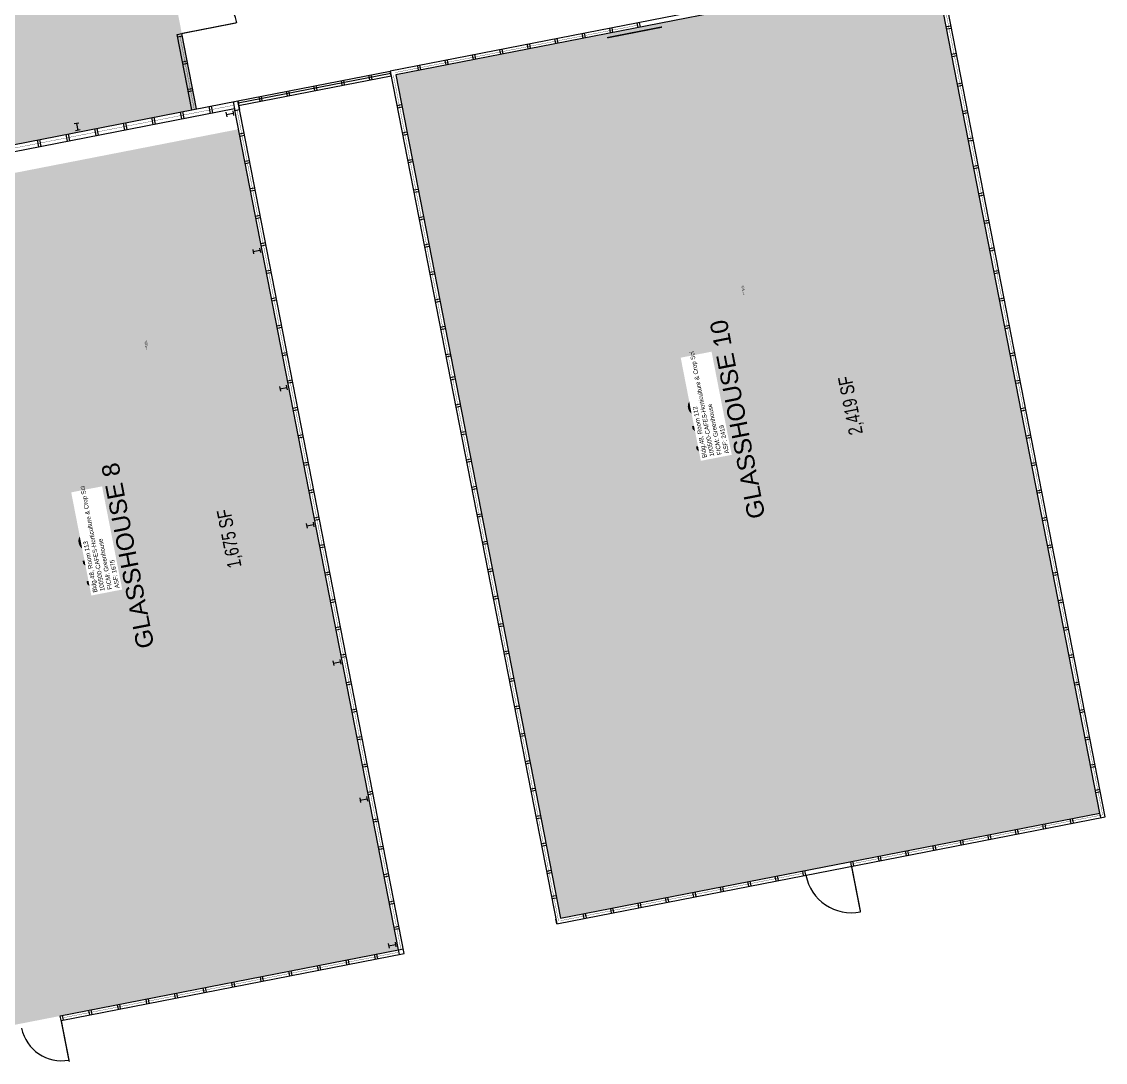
# Model space of a CAD drawing. Header units: inches. Extents: x 69204132 to 69207145, y 27711101 to 27713823.
# Drawn here: x 69206214 to 69207145, y 27711935 to 27712828 of the extents above; entities that cross this region are included whole.
import ezdxf
from ezdxf.enums import TextEntityAlignment as Align

# ---------------------------------------------------------------- set-up
doc = ezdxf.new("R2010")
doc.units = ezdxf.units.IN
doc.header["$LTSCALE"] = 50
doc.header["$MEASUREMENT"] = 0
for name, color, linetype in [('A-COLS', 5, 'CONTINUOUS'), ('A-DOOR', 2, 'CONTINUOUS'), ('A-GLAZ', 1, 'CONTINUOUS'), ('A-IDEN-RNUM', 7, 'CONTINUOUS'), ('A-IDEN-SNUM', 4, 'CONTINUOUS'), ('A-IDEN-TEXT', 4, 'CONTINUOUS'), ('A-IDEN-VNUM', 4, 'CONTINUOUS'), ('A-WALL', 5, 'CONTINUOUS'), ('AREA-TEXT', 3, 'CONTINUOUS'), ('Rooms-Category-Color', 7, 'CONTINUOUS'), ('Rooms-College-Color', 7, 'CONTINUOUS'), ('Rooms-Department-Color', 7, 'CONTINUOUS'), ('Rooms-Division-Color', 7, 'CONTINUOUS'), ('Rooms-Information', 7, 'CONTINUOUS')]:
    doc.layers.add(name, color=color, linetype=linetype)
doc.styles.add('Annotative', font='arial.ttf')
doc.styles.add('CP_AREA', font='arial.ttf', dxfattribs={"height": 15})
doc.styles.add('CP_ROOMVNUMBER', font='arial.ttf', dxfattribs={"width": 0.85, "height": 0.075})
doc.styles.get("Standard").update_dxf_attribs({"font": 'arial.ttf'})

msp = doc.modelspace()

# ---------------------------------------------------------------- hatches: boundary and pattern name
at = {"layer": 'Rooms-Category-Color', "true_color": 0xadadad}
msp.add_hatch(color=253, dxfattribs=at).paths.add_polyline_path([(69206318.78, 27712986.36), (69205678.86, 27712861.45), (69205561.08, 27712838.47), (69204885.83, 27712706.66), (69204744.5, 27712679.08), (69204286.64, 27712589.71), (69204332.13, 27712356.62), (69204789.99, 27712445.98), (69204931.33, 27712473.57), (69205080.28, 27712502.65), (69205081.43, 27712496.76), (69205126.81, 27712505.61), (69205125.66, 27712511.5), (69205436.67, 27712572.21), (69205437.82, 27712566.32), (69205484.06, 27712575.35), (69205482.91, 27712581.23), (69205606.58, 27712605.37), (69205724.36, 27712628.36), (69206071.21, 27712696.06), (69206072.36, 27712690.18), (69206106.32, 27712696.8), (69206105.17, 27712702.69), (69206364.28, 27712753.27)])
at = {"layer": 'Rooms-Category-Color', "true_color": 0xfbafa2}
for points in [[(69206998.6, 27712873.01), (69206535.34, 27712782.58), (69206676.72, 27712058.24), (69207139.99, 27712148.67)], [(69206400.28, 27712735.84), (69206070.5, 27712671.47), (69206208.05, 27711966.76), (69206537.84, 27712031.13)]]:
    msp.add_hatch(color=21, dxfattribs=at).paths.add_polyline_path(points)
at = {"layer": 'Rooms-College-Color', "true_color": 0xadadad}
msp.add_hatch(color=253, dxfattribs=at).paths.add_polyline_path([(69206318.78, 27712986.36), (69205678.86, 27712861.45), (69205561.08, 27712838.47), (69204885.83, 27712706.66), (69204744.5, 27712679.08), (69204286.64, 27712589.71), (69204332.13, 27712356.62), (69204789.99, 27712445.98), (69204931.33, 27712473.57), (69205080.28, 27712502.65), (69205081.43, 27712496.76), (69205126.81, 27712505.61), (69205125.66, 27712511.5), (69205436.67, 27712572.21), (69205437.82, 27712566.32), (69205484.06, 27712575.35), (69205482.91, 27712581.23), (69205606.58, 27712605.37), (69205724.36, 27712628.36), (69206071.21, 27712696.06), (69206072.36, 27712690.18), (69206106.32, 27712696.8), (69206105.17, 27712702.69), (69206364.28, 27712753.27)])
at = {"layer": 'Rooms-College-Color', "true_color": 0xe3c5e1}
for points in [[(69206998.6, 27712873.01), (69206535.34, 27712782.58), (69206676.72, 27712058.24), (69207139.99, 27712148.67)], [(69206400.28, 27712735.84), (69206070.5, 27712671.47), (69206208.05, 27711966.76), (69206537.84, 27712031.13)]]:
    msp.add_hatch(color=254, dxfattribs=at).paths.add_polyline_path(points)
at = {"layer": 'Rooms-Department-Color', "true_color": 0xacacac}
msp.add_hatch(color=253, dxfattribs=at).paths.add_polyline_path([(69206318.78, 27712986.36), (69205678.86, 27712861.45), (69205561.08, 27712838.47), (69204885.83, 27712706.66), (69204744.5, 27712679.08), (69204286.64, 27712589.71), (69204332.13, 27712356.62), (69204789.99, 27712445.98), (69204931.33, 27712473.57), (69205080.28, 27712502.65), (69205081.43, 27712496.76), (69205126.81, 27712505.61), (69205125.66, 27712511.5), (69205436.67, 27712572.21), (69205437.82, 27712566.32), (69205484.06, 27712575.35), (69205482.91, 27712581.23), (69205606.58, 27712605.37), (69205724.36, 27712628.36), (69206071.21, 27712696.06), (69206072.36, 27712690.18), (69206106.32, 27712696.8), (69206105.17, 27712702.69), (69206364.28, 27712753.27)])
at = {"layer": 'Rooms-Department-Color', "true_color": 0xe3c5e1}
for points in [[(69206998.6, 27712873.01), (69206535.34, 27712782.58), (69206676.72, 27712058.24), (69207139.99, 27712148.67)], [(69206400.28, 27712735.84), (69206070.5, 27712671.47), (69206208.05, 27711966.76), (69206537.84, 27712031.13)]]:
    msp.add_hatch(color=254, dxfattribs=at).paths.add_polyline_path(points)
at = {"layer": 'Rooms-Division-Color', "true_color": 0xadadad}
msp.add_hatch(color=253, dxfattribs=at).paths.add_polyline_path([(69206318.78, 27712986.36), (69205678.86, 27712861.45), (69205561.08, 27712838.47), (69204885.83, 27712706.66), (69204744.5, 27712679.08), (69204286.64, 27712589.71), (69204332.13, 27712356.62), (69204789.99, 27712445.98), (69204931.33, 27712473.57), (69205080.28, 27712502.65), (69205081.43, 27712496.76), (69205126.81, 27712505.61), (69205125.66, 27712511.5), (69205436.67, 27712572.21), (69205437.82, 27712566.32), (69205484.06, 27712575.35), (69205482.91, 27712581.23), (69205606.58, 27712605.37), (69205724.36, 27712628.36), (69206071.21, 27712696.06), (69206072.36, 27712690.18), (69206106.32, 27712696.8), (69206105.17, 27712702.69), (69206364.28, 27712753.27)])
at = {"layer": 'Rooms-Division-Color', "true_color": 0xe3c5e1}
for points in [[(69206998.6, 27712873.01), (69206535.34, 27712782.58), (69206676.72, 27712058.24), (69207139.99, 27712148.67)], [(69206400.28, 27712735.84), (69206070.5, 27712671.47), (69206208.05, 27711966.76), (69206537.84, 27712031.13)]]:
    msp.add_hatch(color=254, dxfattribs=at).paths.add_polyline_path(points)

# ---------------------------------------------------------------- linework, layer by layer
at = {"layer": 'A-COLS'}
for p, q in [((69206389.51, 27712750.48), (69206390.27, 27712746.55)), ((69206389.89, 27712748.51), (69206395.78, 27712749.66)), ((69206395.39, 27712751.63), (69206396.16, 27712747.69)), ((69206263.25, 27712741.13), (69206259.31, 27712740.36)), ((69206264.4, 27712735.24), (69206260.46, 27712734.47)), ((69206261.28, 27712740.74), (69206262.43, 27712734.85)), ((69206412.49, 27712632.7), (69206413.26, 27712628.77)), ((69206418.38, 27712633.85), (69206419.15, 27712629.92)), ((69206412.88, 27712630.73), (69206418.77, 27712631.88)), ((69206435.48, 27712514.92), (69206436.25, 27712510.99)), ((69206435.87, 27712512.96), (69206441.76, 27712514.11)), ((69206441.37, 27712516.07), (69206442.14, 27712512.14)), ((69206458.47, 27712397.15), (69206459.24, 27712393.21)), ((69206458.86, 27712395.18), (69206464.74, 27712396.33)), ((69206464.36, 27712398.3), (69206465.13, 27712394.36)), ((69206481.46, 27712279.37), (69206482.23, 27712275.44)), ((69206487.35, 27712280.52), (69206488.12, 27712276.59)), ((69206481.84, 27712277.4), (69206487.73, 27712278.55)), ((69206504.45, 27712161.59), (69206505.22, 27712157.66)), ((69206504.83, 27712159.63), (69206510.72, 27712160.77)), ((69206510.34, 27712162.74), (69206511.11, 27712158.81)), ((69206534.72, 27712037.82), (69206535.49, 27712033.88)), ((69206528.83, 27712036.67), (69206529.6, 27712032.73)), ((69206529.22, 27712034.7), (69206535.11, 27712035.85))]:
    msp.add_line(p, q, dxfattribs=at)
at = {"layer": 'A-DOOR'}
for points, const_width in [([(69206351.64, 27712818.04), (69206398.75, 27712827.24)], 1), ([(69206716.87, 27712814.4), (69206763.98, 27712823.59)], 1.2), ([(69206248.08, 27711970.51), (69206254.98, 27711935.17)], 1.2)]:
    msp.add_lwpolyline(points, dxfattribs=dict(at, const_width=const_width))
at = {"layer": 'A-DOOR', "const_width": 1.2, "elevation": 0}
msp.add_lwpolyline([(69206926.78, 27712102.98), (69206934.45, 27712063.72)], dxfattribs=at)
at = {"layer": 'A-DOOR'}
for centre, radius, start, end in [((69206351.64, 27712818.04), 48, 11.0446, 101.0446), ((69206926.78, 27712102.98, 0), 40, 191.0446, 281.0446), ((69206248.08, 27711970.51), 34.6, 191.0446, 281.0446)]:
    msp.add_arc(centre, radius, start, end, dxfattribs=at)
at = {"layer": 'A-GLAZ'}
for p, q in [((69207001.76, 27712877.7), (69206530.65, 27712785.74)), ((69207144.67, 27712145.51), (69207001.76, 27712877.7)), ((69206998.6, 27712873.01), (69206535.34, 27712782.58)), ((69207139.99, 27712148.67), (69206998.6, 27712873.01)), ((69206360.35, 27712752.5), (69206347.71, 27712817.28)), ((69206364.28, 27712753.27), (69206351.64, 27712818.04)), ((69206399.61, 27712760.16), (69206530.65, 27712785.74)), ((69206531.03, 27712783.78, 0), (69206400, 27712758.2)), ((69206400.38, 27712756.24), (69206531.41, 27712781.82)), ((69206530.65, 27712785.74), (69206673.56, 27712053.55)), ((69206535.34, 27712782.58), (69206676.72, 27712058.24)), ((69206105.17, 27712702.69), (69206399.61, 27712760.16)), ((69206542.53, 27712027.98), (69206399.61, 27712760.16)), ((69206106.32, 27712696.8), (69206396.84, 27712753.51)), ((69206537.84, 27712031.13), (69206396.84, 27712753.51)), ((69206673.56, 27712053.55), (69207144.67, 27712145.51)), ((69206676.72, 27712058.24), (69207139.99, 27712148.67)), ((69206247.32, 27711974.43), (69206537.84, 27712031.13)), ((69206248.08, 27711970.51), (69206542.53, 27712027.98))]:
    msp.add_line(p, q, dxfattribs=at)
at = {"layer": 'A-GLAZ', "const_width": 0.24}
for points in [[(69207000.56, 27712873.39), (69207142.33, 27712147.09)], [(69206534.95, 27712784.55), (69206743.03, 27712825.16)], [(69206350.06, 27712815.7), (69206362.32, 27712752.88)], [(69206533.38, 27712782.2), (69206675.14, 27712055.9)], [(69206107.71, 27712700.13), (69206396.26, 27712756.45)], [(69206539.8, 27712031.52), (69206399.08, 27712752.43)], [(69206249.67, 27711972.85), (69206538.22, 27712029.17)]]:
    msp.add_lwpolyline(points, dxfattribs=at)
at = {"layer": 'A-GLAZ', "const_width": 0.24, "elevation": 0}
for points in [[(69206928.37, 27712105.32), (69207142.32, 27712147.09)], [(69206677.1, 27712056.28), (69206885.18, 27712096.89)]]:
    msp.add_lwpolyline(points, dxfattribs=at)
at = {"layer": 'A-WALL'}
for p, q in [((69206719.86, 27712818.6), (69206719.09, 27712822.52)), ((69206721.83, 27712818.98), (69206721.06, 27712822.91)), ((69206743.41, 27712823.2), (69206742.65, 27712827.12)), ((69206745.38, 27712823.58), (69206744.62, 27712827.5)), ((69207008.19, 27712823.94), (69207012.11, 27712824.71)), ((69207008.57, 27712821.97), (69207012.49, 27712822.74)), ((69206347.71, 27712817.28), (69206351.64, 27712818.04)), ((69206348.1, 27712815.31), (69206352.02, 27712816.08)), ((69206672.75, 27712809.41), (69206671.98, 27712813.33)), ((69206674.71, 27712809.79), (69206673.95, 27712813.71)), ((69206696.3, 27712814), (69206695.54, 27712817.92)), ((69206698.27, 27712814.39), (69206697.5, 27712818.31)), ((69206625.64, 27712800.21), (69206624.87, 27712804.13)), ((69206627.6, 27712800.59), (69206626.84, 27712804.52)), ((69206649.19, 27712804.81), (69206648.43, 27712808.73)), ((69206651.16, 27712805.19), (69206650.39, 27712809.11)), ((69207012.78, 27712800.38), (69207016.7, 27712801.15)), ((69206352.31, 27712793.72), (69206356.23, 27712794.49)), ((69206352.7, 27712791.76), (69206356.62, 27712792.52)), ((69206578.53, 27712791.01), (69206577.76, 27712794.94)), ((69206580.49, 27712791.4), (69206579.73, 27712795.32)), ((69206602.08, 27712795.61), (69206601.32, 27712799.53)), ((69206604.05, 27712796), (69206603.28, 27712799.92)), ((69207013.17, 27712798.42), (69207017.09, 27712799.18)), ((69206513.01, 27712778.23), (69206512.24, 27712782.15)), ((69206514.97, 27712778.61), (69206514.21, 27712782.53)), ((69206531.41, 27712781.82, 0), (69206530.65, 27712785.74, 0)), ((69206554.97, 27712786.42), (69206554.2, 27712790.34)), ((69206556.94, 27712786.8), (69206556.17, 27712790.72)), ((69206465.9, 27712769.03), (69206465.13, 27712772.95)), ((69206467.86, 27712769.41), (69206467.1, 27712773.34)), ((69206489.45, 27712773.63), (69206488.69, 27712777.55)), ((69206491.42, 27712774.01), (69206490.65, 27712777.93)), ((69207017.77, 27712774.86), (69207021.69, 27712775.63)), ((69207018.15, 27712772.9), (69207022.07, 27712773.66)), ((69206356.91, 27712770.17), (69206360.83, 27712770.93)), ((69206357.3, 27712768.2), (69206361.21, 27712768.97)), ((69206418.79, 27712759.83), (69206418.02, 27712763.76)), ((69206420.75, 27712760.22), (69206419.99, 27712764.14)), ((69206442.34, 27712764.43), (69206441.58, 27712768.35)), ((69206444.31, 27712764.82), (69206443.54, 27712768.74)), ((69206376.22, 27712749.49), (69206375.07, 27712755.37)), ((69206378.19, 27712749.87), (69206377.04, 27712755.76)), ((69206395.69, 27712759.4), (69206399.61, 27712760.16)), ((69206395.69, 27712759.4), (69206397.12, 27712752.05)), ((69206399.61, 27712760.16), (69206401.05, 27712752.81)), ((69206536.4, 27712756.31), (69206540.32, 27712757.07)), ((69206536.79, 27712754.34), (69206540.71, 27712755.1)), ((69206327.15, 27712739.91), (69206326, 27712745.8)), ((69206329.12, 27712740.29), (69206327.97, 27712746.18)), ((69206351.69, 27712744.7), (69206350.54, 27712750.59)), ((69206353.65, 27712745.08), (69206352.5, 27712750.97)), ((69206397.12, 27712752.05), (69206401.05, 27712752.81)), ((69207022.36, 27712751.31), (69207026.28, 27712752.07)), ((69207022.75, 27712749.34), (69207026.67, 27712750.1)), ((69206278.08, 27712730.33), (69206276.93, 27712736.22)), ((69206280.04, 27712730.71), (69206278.89, 27712736.6)), ((69206302.61, 27712735.12), (69206301.46, 27712741.01)), ((69206304.58, 27712735.5), (69206303.43, 27712741.39)), ((69206229, 27712720.75), (69206227.85, 27712726.64)), ((69206230.97, 27712721.13), (69206229.82, 27712727.02)), ((69206253.54, 27712725.54), (69206252.39, 27712731.43)), ((69206255.51, 27712725.92), (69206254.36, 27712731.81)), ((69206401.06, 27712731.92), (69206404.98, 27712732.68)), ((69206401.45, 27712729.95), (69206405.36, 27712730.72)), ((69206541, 27712732.75), (69206544.92, 27712733.52)), ((69206541.38, 27712730.78), (69206545.3, 27712731.55)), ((69207026.96, 27712727.75), (69207030.88, 27712728.52)), ((69207027.35, 27712725.78), (69207031.27, 27712726.55)), ((69206405.66, 27712708.36), (69206409.58, 27712709.13)), ((69206406.04, 27712706.4), (69206409.96, 27712707.16)), ((69206545.6, 27712709.19), (69206549.52, 27712709.96)), ((69206545.98, 27712707.23), (69206549.9, 27712707.99)), ((69207031.56, 27712704.2), (69207035.48, 27712704.96)), ((69207031.94, 27712702.23), (69207035.86, 27712702.99)), ((69206410.26, 27712684.81), (69206414.18, 27712685.57)), ((69206410.64, 27712682.84), (69206414.56, 27712683.61)), ((69206550.58, 27712683.67), (69206554.5, 27712684.44)), ((69206550.96, 27712681.71), (69206554.88, 27712682.47)), ((69207036.16, 27712680.64), (69207040.08, 27712681.41)), ((69207036.54, 27712678.67), (69207040.46, 27712679.44)), ((69206414.85, 27712661.25), (69206418.77, 27712662.02)), ((69206555.18, 27712660.12), (69206559.1, 27712660.88)), ((69206415.24, 27712659.29), (69206419.16, 27712660.05)), ((69206555.56, 27712658.15), (69206559.48, 27712658.92)), ((69207040.76, 27712657.08), (69207044.67, 27712657.85)), ((69207041.14, 27712655.12), (69207045.06, 27712655.88)), ((69206419.45, 27712637.7), (69206423.37, 27712638.46)), ((69206419.84, 27712635.73), (69206423.76, 27712636.49)), ((69206559.77, 27712636.56), (69206563.69, 27712637.33)), ((69206560.16, 27712634.59), (69206564.08, 27712635.36)), ((69207045.35, 27712633.53), (69207049.27, 27712634.29)), ((69207045.74, 27712631.56), (69207049.66, 27712632.33)), ((69206424.05, 27712614.14), (69206427.97, 27712614.91)), ((69207049.19, 27712613.9), (69207053.1, 27712614.66)), ((69206424.43, 27712612.17), (69206428.35, 27712612.94)), ((69206564.37, 27712613.01), (69206568.29, 27712613.77)), ((69206564.76, 27712611.04), (69206568.68, 27712611.8)), ((69207049.57, 27712611.93), (69207053.49, 27712612.69)), ((69206428.65, 27712590.59), (69206432.57, 27712591.35)), ((69206429.03, 27712588.62), (69206432.95, 27712589.38)), ((69206568.97, 27712589.45), (69206572.89, 27712590.22)), ((69206569.35, 27712587.48), (69206573.27, 27712588.25)), ((69207053.78, 27712590.34), (69207057.7, 27712591.11)), ((69207054.17, 27712588.37), (69207058.09, 27712589.14)), ((69206433.25, 27712567.03), (69206437.17, 27712567.8)), ((69207058.38, 27712566.78), (69207062.3, 27712567.55)), ((69206433.63, 27712565.06), (69206437.55, 27712565.83)), ((69206573.57, 27712565.9), (69206577.49, 27712566.66)), ((69206573.95, 27712563.93), (69206577.87, 27712564.69)), ((69207058.76, 27712564.82), (69207062.68, 27712565.58)), ((69206437.84, 27712543.47), (69206441.76, 27712544.24)), ((69206438.23, 27712541.51), (69206442.15, 27712542.27)), ((69206578.17, 27712542.34), (69206582.09, 27712543.1)), ((69206578.55, 27712540.37), (69206582.47, 27712541.14)), ((69207062.98, 27712543.23), (69207066.9, 27712543.99)), ((69207063.36, 27712541.26), (69207067.28, 27712542.03)), ((69206582, 27712522.71), (69206585.92, 27712523.47)), ((69206582.38, 27712520.74), (69206586.3, 27712521.5)), ((69206442.44, 27712519.92), (69206446.36, 27712520.68)), ((69206442.83, 27712517.95), (69206446.74, 27712518.72)), ((69207067.58, 27712519.67), (69207071.5, 27712520.44)), ((69207067.96, 27712517.71), (69207071.88, 27712518.47)), ((69206447.04, 27712496.36), (69206450.96, 27712497.13)), ((69206447.42, 27712494.4), (69206451.34, 27712495.16)), ((69206586.6, 27712499.15), (69206590.52, 27712499.92)), ((69206586.98, 27712497.18), (69206590.9, 27712497.95)), ((69207072.17, 27712496.12), (69207076.09, 27712496.88)), ((69207072.56, 27712494.15), (69207076.48, 27712494.92)), ((69206591.19, 27712475.6), (69206595.11, 27712476.36)), ((69206591.58, 27712473.63), (69206595.5, 27712474.39)), ((69206451.64, 27712472.81), (69206455.56, 27712473.57)), ((69206452.02, 27712470.84), (69206455.94, 27712471.61)), ((69207076.77, 27712472.56), (69207080.69, 27712473.33)), ((69207077.16, 27712470.6), (69207081.08, 27712471.36)), ((69206456.23, 27712449.25), (69206460.15, 27712450.02)), ((69206456.62, 27712447.29), (69206460.54, 27712448.05)), ((69206595.79, 27712452.04), (69206599.71, 27712452.8)), ((69206596.17, 27712450.07), (69206600.09, 27712450.84)), ((69207081.37, 27712449.01), (69207085.29, 27712449.77)), ((69207081.75, 27712447.04), (69207085.67, 27712447.81)), ((69206600.39, 27712428.48), (69206604.31, 27712429.25)), ((69206460.83, 27712425.7), (69206464.75, 27712426.46)), ((69206461.22, 27712423.73), (69206465.14, 27712424.5)), ((69206600.77, 27712426.52), (69206604.69, 27712427.28)), ((69207085.97, 27712425.45), (69207089.89, 27712426.22)), ((69207086.35, 27712423.49), (69207090.27, 27712424.25)), ((69206465.43, 27712402.14), (69206469.35, 27712402.91)), ((69206465.81, 27712400.17), (69206469.73, 27712400.94)), ((69206604.99, 27712404.93), (69206608.91, 27712405.69)), ((69206605.37, 27712402.96), (69206609.29, 27712403.73)), ((69207090.57, 27712401.9), (69207094.48, 27712402.66)), ((69207090.95, 27712399.93), (69207094.87, 27712400.69)), ((69206609.58, 27712381.37), (69206613.5, 27712382.14)), ((69206470.03, 27712378.59), (69206473.95, 27712379.35)), ((69206470.41, 27712376.62), (69206474.33, 27712377.38)), ((69206609.97, 27712379.41), (69206613.89, 27712380.17)), ((69207095.16, 27712378.34), (69207099.08, 27712379.11)), ((69207095.55, 27712376.37), (69207099.47, 27712377.14)), ((69206474.63, 27712355.03), (69206478.55, 27712355.8)), ((69206475.01, 27712353.06), (69206478.93, 27712353.83)), ((69206614.18, 27712357.82), (69206618.1, 27712358.58)), ((69206614.57, 27712355.85), (69206618.49, 27712356.62)), ((69207099.76, 27712354.79), (69207103.68, 27712355.55)), ((69207100.14, 27712352.82), (69207104.06, 27712353.58)), ((69206618.78, 27712334.26), (69206622.7, 27712335.03)), ((69206479.22, 27712331.48), (69206483.14, 27712332.24)), ((69206479.61, 27712329.51), (69206483.53, 27712330.27)), ((69206619.16, 27712332.3), (69206623.08, 27712333.06)), ((69207104.36, 27712331.23), (69207108.28, 27712332)), ((69207104.74, 27712329.26), (69207108.66, 27712330.03)), ((69206483.82, 27712307.92), (69206487.74, 27712308.69)), ((69206623.38, 27712310.71), (69206627.3, 27712311.47)), ((69206623.76, 27712308.74), (69206627.68, 27712309.51)), ((69207108.96, 27712307.67), (69207112.88, 27712308.44)), ((69206484.2, 27712305.95), (69206488.12, 27712306.72)), ((69207109.34, 27712305.71), (69207113.26, 27712306.47)), ((69206488.42, 27712284.36), (69206492.34, 27712285.13)), ((69206488.8, 27712282.4), (69206492.72, 27712283.16)), ((69206627.98, 27712287.15), (69206631.89, 27712287.92)), ((69206628.36, 27712285.18), (69206632.28, 27712285.95)), ((69207113.55, 27712284.12), (69207117.47, 27712284.88)), ((69207113.94, 27712282.15), (69207117.86, 27712282.92)), ((69206493.02, 27712260.81), (69206496.94, 27712261.57)), ((69206632.57, 27712263.6), (69206636.49, 27712264.36)), ((69206632.96, 27712261.63), (69206636.88, 27712262.39)), ((69207118.15, 27712260.56), (69207122.07, 27712261.33)), ((69206493.4, 27712258.84), (69206497.32, 27712259.61)), ((69207118.54, 27712258.6), (69207122.46, 27712259.36)), ((69206497.61, 27712237.25), (69206501.53, 27712238.02)), ((69206498, 27712235.29), (69206501.92, 27712236.05)), ((69206637.17, 27712240.04), (69206641.09, 27712240.81)), ((69206637.55, 27712238.07), (69206641.47, 27712238.84)), ((69207122.75, 27712237.01), (69207126.67, 27712237.77)), ((69207123.13, 27712235.04), (69207127.05, 27712235.81)), ((69206502.21, 27712213.7), (69206506.13, 27712214.46)), ((69206641.77, 27712216.48), (69206645.69, 27712217.25)), ((69206642.15, 27712214.52), (69206646.07, 27712215.28)), ((69207127.35, 27712213.45), (69207131.27, 27712214.22)), ((69206502.6, 27712211.73), (69206506.52, 27712212.5)), ((69207127.73, 27712211.49), (69207131.65, 27712212.25)), ((69206506.81, 27712190.14), (69206510.73, 27712190.91)), ((69206507.19, 27712188.18), (69206511.11, 27712188.94)), ((69206646.37, 27712192.93), (69206650.29, 27712193.69)), ((69206646.75, 27712190.96), (69206650.67, 27712191.73)), ((69207131.94, 27712189.9), (69207135.86, 27712190.66)), ((69207132.33, 27712187.93), (69207136.25, 27712188.7)), ((69206511.41, 27712166.59), (69206515.33, 27712167.35)), ((69206650.96, 27712169.37), (69206654.88, 27712170.14)), ((69206651.35, 27712167.41), (69206655.27, 27712168.17)), ((69207136.16, 27712168.3), (69207140.08, 27712169.07)), ((69206511.79, 27712164.62), (69206515.71, 27712165.39)), ((69207136.54, 27712166.34), (69207140.46, 27712167.1)), ((69206516.01, 27712143.03), (69206519.92, 27712143.8)), ((69206516.39, 27712141.06), (69206520.31, 27712141.83)), ((69206655.56, 27712145.82), (69206659.48, 27712146.58)), ((69206655.95, 27712143.85), (69206659.87, 27712144.62)), ((69207093.64, 27712135.55, 0), (69207092.87, 27712139.47, 0)), ((69207115.23, 27712139.76, 0), (69207114.46, 27712143.68, 0)), ((69207117.2, 27712140.15, 0), (69207116.43, 27712144.07, 0)), ((69207140.75, 27712144.74), (69207139.99, 27712148.67)), ((69207046.53, 27712126.35, 0), (69207045.76, 27712130.27, 0)), ((69207068.12, 27712130.57, 0), (69207067.35, 27712134.49, 0)), ((69207070.08, 27712130.95, 0), (69207069.32, 27712134.87, 0)), ((69207091.67, 27712135.16, 0), (69207090.91, 27712139.09, 0)), ((69206660.16, 27712122.26), (69206664.08, 27712123.03)), ((69206660.54, 27712120.3), (69206664.46, 27712121.06)), ((69206999.42, 27712117.16, 0), (69206998.65, 27712121.08, 0)), ((69207021.01, 27712121.37, 0), (69207020.24, 27712125.29, 0)), ((69207022.97, 27712121.75, 0), (69207022.21, 27712125.68, 0)), ((69207044.56, 27712125.97, 0), (69207043.8, 27712129.89, 0)), ((69206520.6, 27712119.48), (69206524.52, 27712120.24)), ((69206520.99, 27712117.51), (69206524.91, 27712118.27)), ((69206950.34, 27712107.58, 0), (69206949.57, 27712111.5, 0)), ((69206952.31, 27712107.96, 0), (69206951.54, 27712111.88, 0)), ((69206973.9, 27712112.18, 0), (69206973.13, 27712116.1, 0)), ((69206975.86, 27712112.56, 0), (69206975.1, 27712116.48, 0)), ((69206997.45, 27712116.77, 0), (69206996.69, 27712120.69, 0)), ((69206926.78, 27712102.98, 0), (69206926.02, 27712106.9, 0)), ((69206928.75, 27712103.36, 0), (69206927.99, 27712107.29, 0)), ((69206525.2, 27712095.92), (69206529.12, 27712096.69)), ((69206525.58, 27712093.95), (69206529.5, 27712094.72)), ((69206664.76, 27712098.71), (69206668.68, 27712099.47)), ((69206665.14, 27712096.74), (69206669.06, 27712097.51)), ((69206862.01, 27712090.34, 0), (69206861.24, 27712094.26, 0)), ((69206863.97, 27712090.72, 0), (69206863.21, 27712094.64, 0)), ((69206885.56, 27712094.93, 0), (69206884.8, 27712098.86, 0)), ((69206887.53, 27712095.32, 0), (69206886.76, 27712099.24, 0)), ((69206814.9, 27712081.14, 0), (69206814.13, 27712085.06, 0)), ((69206816.86, 27712081.52, 0), (69206816.1, 27712085.45, 0)), ((69206838.45, 27712085.74, 0), (69206837.69, 27712089.66, 0)), ((69206840.42, 27712086.12, 0), (69206839.65, 27712090.04, 0)), ((69206668.97, 27712077.12), (69206672.89, 27712077.88)), ((69206669.36, 27712075.15), (69206673.28, 27712075.91)), ((69206767.79, 27712071.94, 0), (69206767.02, 27712075.87, 0)), ((69206769.75, 27712072.33, 0), (69206768.99, 27712076.25, 0)), ((69206791.34, 27712076.54, 0), (69206790.58, 27712080.46, 0)), ((69206793.31, 27712076.93, 0), (69206792.54, 27712080.85, 0)), ((69206529.8, 27712072.37), (69206533.72, 27712073.13)), ((69206530.18, 27712070.4), (69206534.1, 27712071.16)), ((69206720.67, 27712062.75, 0), (69206719.91, 27712066.67, 0)), ((69206722.64, 27712063.13, 0), (69206721.88, 27712067.06, 0)), ((69206744.23, 27712067.35, 0), (69206743.46, 27712071.27, 0)), ((69206746.2, 27712067.73, 0), (69206745.43, 27712071.65, 0)), ((69206673.56, 27712053.55), (69206672.8, 27712057.48)), ((69206697.12, 27712058.15, 0), (69206696.35, 27712062.07, 0)), ((69206699.09, 27712058.54, 0), (69206698.32, 27712062.46, 0)), ((69206534.01, 27712050.77), (69206537.93, 27712051.54)), ((69206534.4, 27712048.81), (69206538.32, 27712049.57)), ((69206537.84, 27712031.13), (69206541.76, 27712031.9)), ((69206538.6, 27712027.21), (69206537.84, 27712031.13)), ((69206493.45, 27712018.4), (69206492.69, 27712022.32)), ((69206495.42, 27712018.78), (69206494.65, 27712022.7)), ((69206517.99, 27712023.19), (69206517.22, 27712027.11)), ((69206519.96, 27712023.57), (69206519.19, 27712027.49)), ((69206444.38, 27712008.82), (69206443.61, 27712012.74)), ((69206446.35, 27712009.2), (69206445.58, 27712013.13)), ((69206468.92, 27712013.61), (69206468.15, 27712017.53)), ((69206470.88, 27712013.99), (69206470.12, 27712017.91)), ((69206395.3, 27711999.24), (69206394.54, 27712003.16)), ((69206397.27, 27711999.62), (69206396.51, 27712003.55)), ((69206419.84, 27712004.03), (69206419.08, 27712007.95)), ((69206421.81, 27712004.41), (69206421.04, 27712008.34)), ((69206346.23, 27711989.66), (69206345.47, 27711993.58)), ((69206348.2, 27711990.05), (69206347.43, 27711993.97)), ((69206370.77, 27711994.45), (69206370, 27711998.37)), ((69206372.73, 27711994.84), (69206371.97, 27711998.76)), ((69206297.16, 27711980.08), (69206296.39, 27711984.01)), ((69206299.12, 27711980.47), (69206298.36, 27711984.39)), ((69206321.69, 27711984.87), (69206320.93, 27711988.79)), ((69206323.66, 27711985.26), (69206322.9, 27711989.18)), ((69206248.08, 27711970.51), (69206247.32, 27711974.43)), ((69206248.08, 27711970.51), (69206247.32, 27711974.43)), ((69206250.05, 27711970.89), (69206249.28, 27711974.81)), ((69206272.62, 27711975.29), (69206271.85, 27711979.22)), ((69206274.59, 27711975.68), (69206273.82, 27711979.6))]:
    msp.add_line(p, q, dxfattribs=at)

# ---------------------------------------------------------------- texts
at = {"layer": 'A-IDEN-RNUM'}
for s, p in [('0112-00', (69206834.21, 27712599.22)), ('0113-00', (69206321.48, 27712552.11))]:
    msp.add_text(s, height=0.96, rotation=101.04, dxfattribs=at).set_placement(p, align=Align.MIDDLE)
at = {"layer": 'A-IDEN-SNUM'}
for s, p in [('0480011200', (69206833.42, 27712597.26)), ('0480011300', (69206320.7, 27712550.16))]:
    msp.add_text(s, height=0.96, rotation=101.04, dxfattribs=at).set_placement(p, align=Align.MIDDLE)
at = {"layer": 'A-IDEN-TEXT', "style": 'Annotative'}
for s, p in [('GLASSHOUSE 10', (69206828.77, 27712486.7)), ('GLASSHOUSE 8', (69206305.2, 27712369.6))]:
    msp.add_text(s, height=15, rotation=101.0446, dxfattribs=at).set_placement(p, align=Align.MIDDLE)
at = {"layer": 'A-IDEN-VNUM', "style": 'CP_ROOMVNUMBER', "width": 0.85}
for s, p in [('112', (69206803.2, 27712481.43)), ('113', (69206280.07, 27712365.82))]:
    msp.add_text(s, height=27, rotation=101.0446, dxfattribs=at).set_placement(p, align=Align.MIDDLE)
at = {"layer": 'AREA-TEXT', "style": 'CP_AREA', "width": 0.75}
for s, p in [('2,419 SF', (69206925.75, 27712498.56)), ('1,675 SF', (69206392.26, 27712384.24))]:
    msp.add_text(s, height=12, rotation=101.0446, dxfattribs=at).set_placement(p, align=Align.MIDDLE_CENTER)

# ---------------------------------------------------------------- next in the draw order: texts
at = {"layer": 'Rooms-Information', "char_height": 3.8571, "width": 86.4, "attachment_point": 7, "rotation": 101.0446, "style": 'CP_ROOMVNUMBER', "bg_fill": 3, "box_fill_scale": 1.5, "bg_fill_color": 256, "bg_fill_true_color": 13158600, "bg_fill_transparency": 0}
for s, insert in [('Bldg.48, Room 112^M^J100500-CAFES-Horticulture & Crop Sci^M^JFICM: Greenhouse^M^JASF: 2419', (69206821.63, 27712457.78)), ('Bldg.48, Room 113^M^J100500-CAFES-Horticulture & Crop Sci^M^JFICM: Greenhouse^M^JASF: 1675', (69206298.26, 27712342.12))]:
    msp.add_mtext(s, dxfattribs=dict(at, insert=insert))

doc.saveas('drawing.dxf')
